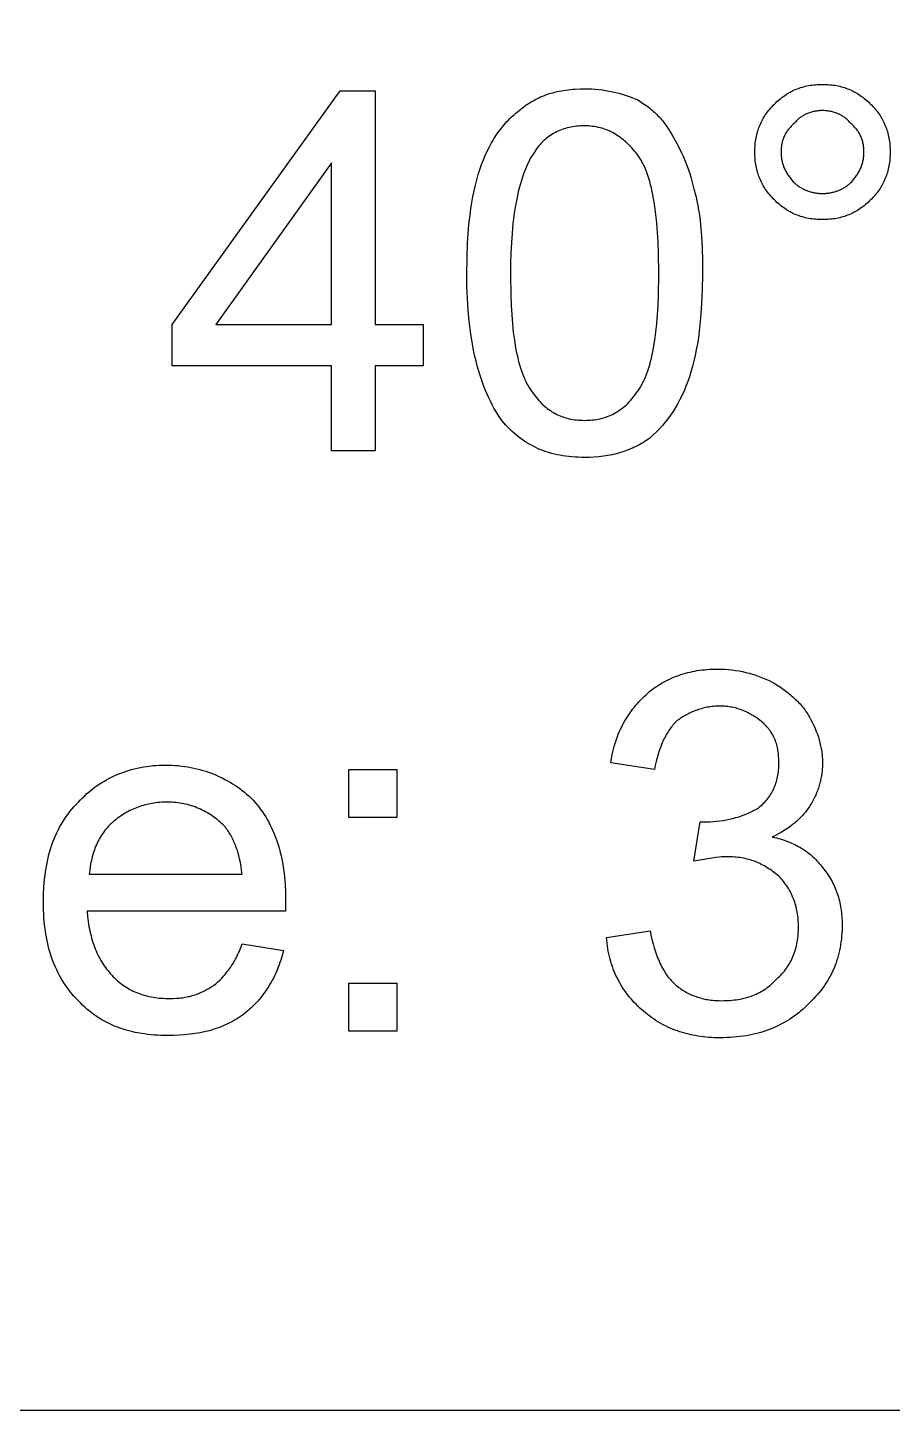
# Model space of a CAD drawing. Header units: millimetres. Extents: x 6840 to 12281, y 13072 to 17462.
# Drawn here: x 7225.6 to 7266.2, y 15221 to 15286.1 of the extents above; entities that cross this region are included whole.
import ezdxf

# ---------------------------------------------------------------- set-up
doc = ezdxf.new("R2010")
doc.units = ezdxf.units.MM
doc.header["$LTSCALE"] = 100
doc.header["$MEASUREMENT"] = 0
doc.layers.add('CUT', color=3, linetype='Continuous')
doc.layers.add('text', color=1, linetype='Continuous')

msp = doc.modelspace()

# ---------------------------------------------------------------- linework, layer by layer
at = {"layer": 'CUT'}
msp.add_lwpolyline([(7107.486, 16314.987), (8601.486, 16314.987), (8601.486, 15220.987), (7107.486, 15220.987), (7107.486, 16314.987)], dxfattribs=at)
at = {"layer": 'text'}
for points in [[(7259.778, 15280.211), (7259.779, 15280.297), (7259.781, 15280.382), (7259.786, 15280.465), (7259.792, 15280.548), (7259.8, 15280.629), (7259.81, 15280.709), (7259.822, 15280.789), (7259.836, 15280.867), (7259.851, 15280.944), (7259.868, 15281.02), (7259.887, 15281.095), (7259.908, 15281.169), (7259.93, 15281.242), (7259.955, 15281.314), (7259.981, 15281.385), (7260.009, 15281.456), (7260.039, 15281.525), (7260.07, 15281.593), (7260.104, 15281.661), (7260.139, 15281.728), (7260.176, 15281.794), (7260.215, 15281.859), (7260.255, 15281.923), (7260.298, 15281.987), (7260.342, 15282.049), (7260.388, 15282.112), (7260.436, 15282.173), (7260.485, 15282.234), (7260.537, 15282.294), (7260.59, 15282.353), (7260.645, 15282.412), (7260.702, 15282.47), (7260.76, 15282.526), (7260.819, 15282.581), (7260.878, 15282.635), (7260.938, 15282.686), (7260.999, 15282.736), (7261.06, 15282.784), (7261.122, 15282.83), (7261.185, 15282.874), (7261.248, 15282.916), (7261.313, 15282.957), (7261.378, 15282.996), (7261.444, 15283.033), (7261.51, 15283.068), (7261.578, 15283.101), (7261.647, 15283.133), (7261.716, 15283.163), (7261.786, 15283.191), (7261.857, 15283.217), (7261.929, 15283.241), (7262.002, 15283.264), (7262.076, 15283.285), (7262.152, 15283.303), (7262.228, 15283.321), (7262.305, 15283.336), (7262.383, 15283.349), (7262.462, 15283.361), (7262.542, 15283.371), (7262.624, 15283.379), (7262.706, 15283.386), (7262.79, 15283.39), (7262.875, 15283.393), (7262.961, 15283.394), (7263.047, 15283.393), (7263.132, 15283.39), (7263.215, 15283.386), (7263.298, 15283.379), (7263.379, 15283.371), (7263.46, 15283.361), (7263.539, 15283.349), (7263.617, 15283.336), (7263.694, 15283.321), (7263.77, 15283.303), (7263.845, 15283.285), (7263.919, 15283.264), (7263.992, 15283.241), (7264.064, 15283.217), (7264.136, 15283.191), (7264.206, 15283.163), (7264.275, 15283.133), (7264.344, 15283.101), (7264.411, 15283.068), (7264.478, 15283.033), (7264.544, 15282.996), (7264.609, 15282.957), (7264.673, 15282.916), (7264.737, 15282.874), (7264.8, 15282.83), (7264.862, 15282.784), (7264.923, 15282.736), (7264.984, 15282.686), (7265.044, 15282.635), (7265.103, 15282.581), (7265.162, 15282.526), (7265.22, 15282.47), (7265.277, 15282.412), (7265.332, 15282.353), (7265.385, 15282.294), (7265.436, 15282.234), (7265.486, 15282.173), (7265.534, 15282.112), (7265.58, 15282.049), (7265.624, 15281.987), (7265.667, 15281.923), (7265.707, 15281.859), (7265.746, 15281.794), (7265.783, 15281.728), (7265.818, 15281.661), (7265.852, 15281.593), (7265.883, 15281.525), (7265.913, 15281.456), (7265.941, 15281.385), (7265.967, 15281.314), (7265.991, 15281.242), (7266.014, 15281.169), (7266.035, 15281.095), (7266.054, 15281.02), (7266.071, 15280.944), (7266.086, 15280.867), (7266.1, 15280.789), (7266.111, 15280.709), (7266.121, 15280.629), (7266.13, 15280.548), (7266.136, 15280.465), (7266.14, 15280.382), (7266.143, 15280.297), (7266.144, 15280.211), (7266.143, 15280.125), (7266.14, 15280.04), (7266.136, 15279.956), (7266.13, 15279.873), (7266.121, 15279.792), (7266.111, 15279.712), (7266.1, 15279.633), (7266.086, 15279.554), (7266.071, 15279.477), (7266.054, 15279.401), (7266.035, 15279.326), (7266.014, 15279.252), (7265.991, 15279.179), (7265.967, 15279.107), (7265.941, 15279.036), (7265.913, 15278.966), (7265.883, 15278.896), (7265.852, 15278.828), (7265.818, 15278.76), (7265.783, 15278.693), (7265.746, 15278.628), (7265.707, 15278.562), (7265.667, 15278.498), (7265.624, 15278.435), (7265.58, 15278.372), (7265.534, 15278.31), (7265.486, 15278.248), (7265.436, 15278.188), (7265.385, 15278.128), (7265.332, 15278.068), (7265.277, 15278.01), (7265.22, 15277.952), (7265.162, 15277.895), (7265.103, 15277.84), (7265.044, 15277.786), (7264.984, 15277.735), (7264.923, 15277.685), (7264.862, 15277.638), (7264.8, 15277.592), (7264.737, 15277.547), (7264.673, 15277.505), (7264.609, 15277.464), (7264.544, 15277.425), (7264.478, 15277.388), (7264.411, 15277.353), (7264.344, 15277.32), (7264.275, 15277.288), (7264.206, 15277.259), (7264.136, 15277.231), (7264.064, 15277.204), (7263.992, 15277.18), (7263.919, 15277.157), (7263.845, 15277.137), (7263.77, 15277.118), (7263.694, 15277.101), (7263.617, 15277.085), (7263.539, 15277.072), (7263.46, 15277.06), (7263.379, 15277.05), (7263.298, 15277.042), (7263.215, 15277.036), (7263.132, 15277.031), (7263.047, 15277.028), (7262.961, 15277.028), (7262.875, 15277.028), (7262.79, 15277.031), (7262.706, 15277.036), (7262.624, 15277.042), (7262.542, 15277.05), (7262.462, 15277.06), (7262.383, 15277.072), (7262.305, 15277.085), (7262.228, 15277.101), (7262.152, 15277.118), (7262.076, 15277.137), (7262.002, 15277.157), (7261.929, 15277.18), (7261.857, 15277.204), (7261.786, 15277.231), (7261.716, 15277.259), (7261.647, 15277.288), (7261.578, 15277.32), (7261.51, 15277.353), (7261.444, 15277.388), (7261.378, 15277.425), (7261.313, 15277.464), (7261.248, 15277.505), (7261.185, 15277.547), (7261.122, 15277.592), (7261.06, 15277.638), (7260.999, 15277.685), (7260.938, 15277.735), (7260.878, 15277.786), (7260.819, 15277.84), (7260.76, 15277.895), (7260.702, 15277.952), (7260.645, 15278.01), (7260.59, 15278.068), (7260.537, 15278.128), (7260.485, 15278.188), (7260.436, 15278.248), (7260.388, 15278.31), (7260.342, 15278.372), (7260.298, 15278.435), (7260.255, 15278.498), (7260.215, 15278.562), (7260.176, 15278.628), (7260.139, 15278.693), (7260.104, 15278.76), (7260.07, 15278.828), (7260.039, 15278.896), (7260.009, 15278.966), (7259.981, 15279.036), (7259.955, 15279.107), (7259.93, 15279.179), (7259.908, 15279.252), (7259.887, 15279.326), (7259.868, 15279.401), (7259.851, 15279.477), (7259.836, 15279.554), (7259.822, 15279.633), (7259.81, 15279.712), (7259.8, 15279.792), (7259.792, 15279.873), (7259.786, 15279.956), (7259.781, 15280.04), (7259.779, 15280.125), (7259.778, 15280.211)], [(7239.858, 15266.143), (7239.858, 15270.148), (7232.362, 15270.148), (7232.362, 15272.099), (7240.268, 15283.086), (7241.911, 15283.086), (7241.911, 15272.099), (7244.17, 15272.099), (7244.17, 15270.148), (7241.911, 15270.148), (7241.911, 15266.143), (7239.858, 15266.143)], [(7246.224, 15274.46), (7246.234, 15275.211), (7246.262, 15275.924), (7246.311, 15276.598), (7246.342, 15276.92), (7246.378, 15277.233), (7246.419, 15277.536), (7246.465, 15277.83), (7246.515, 15278.114), (7246.57, 15278.388), (7246.631, 15278.653), (7246.696, 15278.908), (7246.765, 15279.153), (7246.84, 15279.389), (7246.919, 15279.617), (7247.004, 15279.837), (7247.093, 15280.05), (7247.187, 15280.256), (7247.285, 15280.454), (7247.336, 15280.551), (7247.389, 15280.645), (7247.442, 15280.738), (7247.497, 15280.83), (7247.553, 15280.919), (7247.61, 15281.006), (7247.668, 15281.092), (7247.728, 15281.176), (7247.789, 15281.258), (7247.851, 15281.338), (7247.914, 15281.417), (7247.978, 15281.494), (7248.044, 15281.569), (7248.111, 15281.642), (7248.179, 15281.713), (7248.248, 15281.783), (7248.318, 15281.85), (7248.39, 15281.916), (7248.463, 15281.98), (7248.537, 15282.042), (7248.612, 15282.103), (7248.688, 15282.162), (7248.766, 15282.228), (7248.845, 15282.292), (7248.925, 15282.353), (7249.006, 15282.412), (7249.088, 15282.469), (7249.172, 15282.523), (7249.257, 15282.575), (7249.343, 15282.625), (7249.43, 15282.673), (7249.519, 15282.718), (7249.608, 15282.761), (7249.699, 15282.802), (7249.791, 15282.841), (7249.884, 15282.878), (7249.979, 15282.912), (7250.074, 15282.944), (7250.171, 15282.975), (7250.269, 15283.003), (7250.369, 15283.029), (7250.469, 15283.053), (7250.571, 15283.075), (7250.674, 15283.095), (7250.778, 15283.113), (7250.883, 15283.129), (7250.99, 15283.143), (7251.097, 15283.155), (7251.206, 15283.165), (7251.316, 15283.174), (7251.54, 15283.185), (7251.769, 15283.188), (7251.941, 15283.186), (7252.11, 15283.179), (7252.278, 15283.167), (7252.443, 15283.151), (7252.605, 15283.131), (7252.765, 15283.107), (7252.923, 15283.079), (7253.078, 15283.047), (7253.231, 15283.012), (7253.381, 15282.973), (7253.529, 15282.931), (7253.675, 15282.885), (7253.818, 15282.837), (7253.959, 15282.785), (7254.097, 15282.731), (7254.233, 15282.675), (7254.365, 15282.597), (7254.493, 15282.516), (7254.616, 15282.432), (7254.735, 15282.346), (7254.85, 15282.257), (7254.906, 15282.211), (7254.96, 15282.164), (7255.014, 15282.117), (7255.067, 15282.068), (7255.119, 15282.019), (7255.17, 15281.969), (7255.22, 15281.918), (7255.269, 15281.866), (7255.318, 15281.813), (7255.365, 15281.759), (7255.412, 15281.705), (7255.458, 15281.649), (7255.547, 15281.534), (7255.633, 15281.415), (7255.717, 15281.292), (7255.798, 15281.164), (7255.876, 15281.032), (7256.03, 15280.758), (7256.181, 15280.472), (7256.327, 15280.175), (7256.398, 15280.021), (7256.466, 15279.864), (7256.532, 15279.703), (7256.596, 15279.539), (7256.656, 15279.371), (7256.713, 15279.198), (7256.767, 15279.022), (7256.816, 15278.841), (7256.862, 15278.655), (7256.903, 15278.465), (7256.931, 15278.377), (7256.958, 15278.287), (7256.984, 15278.194), (7257.009, 15278.099), (7257.055, 15277.902), (7257.097, 15277.695), (7257.134, 15277.478), (7257.168, 15277.252), (7257.198, 15277.016), (7257.224, 15276.771), (7257.265, 15276.251), (7257.293, 15275.693), (7257.308, 15275.096), (7257.313, 15274.46), (7257.304, 15273.744), (7257.275, 15273.057), (7257.227, 15272.401), (7257.196, 15272.085), (7257.159, 15271.778), (7257.119, 15271.479), (7257.073, 15271.189), (7257.022, 15270.907), (7256.967, 15270.634), (7256.907, 15270.37), (7256.842, 15270.116), (7256.772, 15269.87), (7256.697, 15269.634), (7256.618, 15269.407), (7256.534, 15269.187), (7256.445, 15268.973), (7256.351, 15268.767), (7256.252, 15268.566), (7256.149, 15268.373), (7256.04, 15268.186), (7255.927, 15268.004), (7255.809, 15267.829), (7255.687, 15267.66), (7255.623, 15267.578), (7255.559, 15267.497), (7255.493, 15267.417), (7255.427, 15267.339), (7255.29, 15267.186), (7255.148, 15267.039), (7255.001, 15266.897), (7254.849, 15266.759), (7254.771, 15266.703), (7254.693, 15266.648), (7254.613, 15266.594), (7254.531, 15266.543), (7254.449, 15266.493), (7254.365, 15266.445), (7254.281, 15266.399), (7254.195, 15266.355), (7254.107, 15266.313), (7254.019, 15266.272), (7253.929, 15266.233), (7253.838, 15266.196), (7253.746, 15266.161), (7253.653, 15266.128), (7253.559, 15266.096), (7253.463, 15266.066), (7253.366, 15266.038), (7253.268, 15266.012), (7253.169, 15265.988), (7253.068, 15265.965), (7252.967, 15265.945), (7252.864, 15265.926), (7252.76, 15265.908), (7252.654, 15265.893), (7252.548, 15265.88), (7252.44, 15265.868), (7252.221, 15265.85), (7251.997, 15265.839), (7251.769, 15265.835), (7251.616, 15265.837), (7251.465, 15265.841), (7251.317, 15265.849), (7251.171, 15265.86), (7251.028, 15265.874), (7250.887, 15265.891), (7250.747, 15265.911), (7250.61, 15265.935), (7250.475, 15265.962), (7250.343, 15265.992), (7250.212, 15266.026), (7250.083, 15266.063), (7249.956, 15266.103), (7249.831, 15266.147), (7249.708, 15266.195), (7249.587, 15266.246), (7249.467, 15266.301), (7249.35, 15266.359), (7249.234, 15266.421), (7249.119, 15266.487), (7249.007, 15266.557), (7248.896, 15266.63), (7248.786, 15266.707), (7248.679, 15266.788), (7248.572, 15266.873), (7248.467, 15266.962), (7248.364, 15267.055), (7248.262, 15267.152), (7248.161, 15267.253), (7248.062, 15267.358), (7247.964, 15267.467), (7247.867, 15267.581), (7247.772, 15267.718), (7247.679, 15267.86), (7247.589, 15268.007), (7247.501, 15268.159), (7247.416, 15268.315), (7247.334, 15268.477), (7247.254, 15268.643), (7247.177, 15268.815), (7247.102, 15268.991), (7247.031, 15269.172), (7246.962, 15269.359), (7246.896, 15269.55), (7246.833, 15269.746), (7246.772, 15269.948), (7246.715, 15270.154), (7246.66, 15270.366), (7246.609, 15270.583), (7246.56, 15270.805), (7246.473, 15271.264), (7246.398, 15271.744), (7246.336, 15272.245), (7246.288, 15272.767), (7246.252, 15273.31), (7246.231, 15273.874), (7246.224, 15274.46)], [(7261.01, 15280.211), (7261.011, 15280.162), (7261.012, 15280.114), (7261.015, 15280.066), (7261.02, 15280.018), (7261.025, 15279.97), (7261.032, 15279.922), (7261.039, 15279.875), (7261.048, 15279.827), (7261.059, 15279.78), (7261.07, 15279.732), (7261.083, 15279.685), (7261.097, 15279.638), (7261.112, 15279.592), (7261.128, 15279.545), (7261.145, 15279.499), (7261.164, 15279.453), (7261.184, 15279.408), (7261.205, 15279.363), (7261.227, 15279.318), (7261.251, 15279.273), (7261.275, 15279.229), (7261.301, 15279.185), (7261.328, 15279.142), (7261.356, 15279.099), (7261.386, 15279.056), (7261.417, 15279.014), (7261.449, 15278.973), (7261.482, 15278.932), (7261.516, 15278.891), (7261.551, 15278.851), (7261.588, 15278.812), (7261.626, 15278.773), (7261.656, 15278.745), (7261.686, 15278.717), (7261.718, 15278.689), (7261.751, 15278.663), (7261.785, 15278.637), (7261.82, 15278.611), (7261.856, 15278.587), (7261.892, 15278.563), (7261.93, 15278.54), (7261.969, 15278.518), (7262.008, 15278.496), (7262.048, 15278.475), (7262.089, 15278.455), (7262.131, 15278.436), (7262.173, 15278.418), (7262.216, 15278.401), (7262.26, 15278.384), (7262.304, 15278.369), (7262.349, 15278.354), (7262.394, 15278.341), (7262.44, 15278.328), (7262.486, 15278.317), (7262.532, 15278.306), (7262.579, 15278.297), (7262.626, 15278.288), (7262.673, 15278.281), (7262.721, 15278.274), (7262.769, 15278.269), (7262.817, 15278.265), (7262.865, 15278.262), (7262.913, 15278.26), (7262.961, 15278.26), (7263.009, 15278.26), (7263.057, 15278.262), (7263.105, 15278.265), (7263.153, 15278.269), (7263.201, 15278.274), (7263.248, 15278.281), (7263.296, 15278.288), (7263.343, 15278.297), (7263.389, 15278.306), (7263.436, 15278.317), (7263.482, 15278.328), (7263.528, 15278.341), (7263.573, 15278.354), (7263.618, 15278.369), (7263.662, 15278.384), (7263.705, 15278.401), (7263.748, 15278.418), (7263.791, 15278.436), (7263.832, 15278.455), (7263.873, 15278.475), (7263.914, 15278.496), (7263.953, 15278.518), (7263.992, 15278.54), (7264.029, 15278.563), (7264.066, 15278.587), (7264.102, 15278.611), (7264.137, 15278.637), (7264.171, 15278.663), (7264.204, 15278.689), (7264.236, 15278.717), (7264.266, 15278.745), (7264.296, 15278.773), (7264.334, 15278.812), (7264.37, 15278.851), (7264.406, 15278.891), (7264.44, 15278.932), (7264.473, 15278.973), (7264.505, 15279.014), (7264.536, 15279.056), (7264.565, 15279.099), (7264.594, 15279.142), (7264.621, 15279.185), (7264.646, 15279.229), (7264.671, 15279.273), (7264.695, 15279.318), (7264.717, 15279.363), (7264.738, 15279.408), (7264.758, 15279.453), (7264.776, 15279.499), (7264.794, 15279.545), (7264.81, 15279.592), (7264.825, 15279.638), (7264.839, 15279.685), (7264.852, 15279.732), (7264.863, 15279.78), (7264.873, 15279.827), (7264.882, 15279.875), (7264.89, 15279.922), (7264.897, 15279.97), (7264.902, 15280.018), (7264.906, 15280.066), (7264.909, 15280.114), (7264.911, 15280.162), (7264.912, 15280.211), (7264.911, 15280.259), (7264.909, 15280.307), (7264.906, 15280.355), (7264.902, 15280.403), (7264.897, 15280.45), (7264.89, 15280.498), (7264.882, 15280.545), (7264.873, 15280.592), (7264.863, 15280.639), (7264.852, 15280.686), (7264.839, 15280.732), (7264.825, 15280.777), (7264.81, 15280.823), (7264.794, 15280.867), (7264.776, 15280.911), (7264.758, 15280.955), (7264.738, 15280.998), (7264.717, 15281.04), (7264.695, 15281.082), (7264.671, 15281.123), (7264.646, 15281.163), (7264.621, 15281.203), (7264.594, 15281.241), (7264.565, 15281.279), (7264.536, 15281.316), (7264.505, 15281.352), (7264.473, 15281.387), (7264.44, 15281.421), (7264.406, 15281.454), (7264.37, 15281.485), (7264.334, 15281.516), (7264.296, 15281.545), (7264.266, 15281.583), (7264.236, 15281.62), (7264.204, 15281.656), (7264.171, 15281.69), (7264.137, 15281.723), (7264.102, 15281.755), (7264.066, 15281.786), (7264.029, 15281.815), (7263.992, 15281.843), (7263.953, 15281.87), (7263.914, 15281.896), (7263.873, 15281.921), (7263.832, 15281.944), (7263.791, 15281.967), (7263.748, 15281.988), (7263.705, 15282.008), (7263.662, 15282.026), (7263.618, 15282.044), (7263.573, 15282.06), (7263.528, 15282.075), (7263.482, 15282.089), (7263.436, 15282.101), (7263.389, 15282.113), (7263.343, 15282.123), (7263.296, 15282.132), (7263.248, 15282.14), (7263.201, 15282.147), (7263.153, 15282.152), (7263.105, 15282.156), (7263.057, 15282.159), (7263.009, 15282.161), (7262.961, 15282.162), (7262.913, 15282.161), (7262.865, 15282.159), (7262.817, 15282.156), (7262.769, 15282.152), (7262.721, 15282.147), (7262.673, 15282.14), (7262.626, 15282.132), (7262.579, 15282.123), (7262.532, 15282.113), (7262.486, 15282.101), (7262.44, 15282.089), (7262.394, 15282.075), (7262.349, 15282.06), (7262.304, 15282.044), (7262.26, 15282.026), (7262.216, 15282.008), (7262.173, 15281.988), (7262.131, 15281.967), (7262.089, 15281.944), (7262.048, 15281.921), (7262.008, 15281.896), (7261.969, 15281.87), (7261.93, 15281.843), (7261.892, 15281.815), (7261.856, 15281.786), (7261.82, 15281.755), (7261.785, 15281.723), (7261.751, 15281.69), (7261.718, 15281.656), (7261.686, 15281.62), (7261.656, 15281.583), (7261.626, 15281.545), (7261.588, 15281.516), (7261.551, 15281.485), (7261.516, 15281.454), (7261.482, 15281.421), (7261.449, 15281.387), (7261.417, 15281.352), (7261.386, 15281.316), (7261.356, 15281.279), (7261.328, 15281.241), (7261.301, 15281.203), (7261.275, 15281.163), (7261.251, 15281.123), (7261.227, 15281.082), (7261.205, 15281.04), (7261.184, 15280.998), (7261.164, 15280.955), (7261.145, 15280.911), (7261.128, 15280.867), (7261.112, 15280.823), (7261.097, 15280.777), (7261.083, 15280.732), (7261.07, 15280.686), (7261.059, 15280.639), (7261.048, 15280.592), (7261.039, 15280.545), (7261.032, 15280.498), (7261.025, 15280.45), (7261.02, 15280.403), (7261.015, 15280.355), (7261.012, 15280.307), (7261.011, 15280.259), (7261.01, 15280.211)], [(7248.278, 15274.46), (7248.292, 15273.464), (7248.311, 15272.998), (7248.337, 15272.554), (7248.371, 15272.132), (7248.413, 15271.731), (7248.463, 15271.352), (7248.521, 15270.995), (7248.554, 15270.824), (7248.588, 15270.659), (7248.625, 15270.5), (7248.664, 15270.345), (7248.705, 15270.196), (7248.748, 15270.053), (7248.793, 15269.915), (7248.841, 15269.782), (7248.891, 15269.655), (7248.943, 15269.533), (7248.997, 15269.417), (7249.025, 15269.36), (7249.054, 15269.306), (7249.083, 15269.252), (7249.113, 15269.2), (7249.143, 15269.149), (7249.174, 15269.1), (7249.206, 15269.052), (7249.238, 15269.005), (7249.271, 15268.96), (7249.304, 15268.916), (7249.363, 15268.831), (7249.422, 15268.748), (7249.483, 15268.669), (7249.545, 15268.593), (7249.608, 15268.52), (7249.673, 15268.449), (7249.738, 15268.382), (7249.805, 15268.317), (7249.873, 15268.256), (7249.942, 15268.197), (7250.012, 15268.141), (7250.084, 15268.087), (7250.157, 15268.037), (7250.231, 15267.989), (7250.306, 15267.944), (7250.382, 15267.902), (7250.46, 15267.862), (7250.539, 15267.825), (7250.619, 15267.791), (7250.7, 15267.76), (7250.783, 15267.731), (7250.866, 15267.704), (7250.951, 15267.681), (7251.037, 15267.659), (7251.124, 15267.641), (7251.213, 15267.625), (7251.302, 15267.611), (7251.393, 15267.6), (7251.485, 15267.592), (7251.579, 15267.586), (7251.673, 15267.582), (7251.769, 15267.581), (7251.864, 15267.582), (7251.959, 15267.586), (7252.052, 15267.592), (7252.144, 15267.6), (7252.235, 15267.611), (7252.325, 15267.625), (7252.413, 15267.641), (7252.5, 15267.659), (7252.586, 15267.681), (7252.671, 15267.704), (7252.755, 15267.731), (7252.837, 15267.76), (7252.918, 15267.791), (7252.998, 15267.825), (7253.077, 15267.862), (7253.155, 15267.902), (7253.231, 15267.944), (7253.306, 15267.989), (7253.38, 15268.037), (7253.453, 15268.087), (7253.525, 15268.141), (7253.595, 15268.197), (7253.664, 15268.256), (7253.732, 15268.317), (7253.799, 15268.382), (7253.865, 15268.449), (7253.929, 15268.52), (7253.992, 15268.593), (7254.054, 15268.669), (7254.115, 15268.748), (7254.175, 15268.831), (7254.233, 15268.916), (7254.266, 15268.96), (7254.299, 15269.005), (7254.331, 15269.052), (7254.363, 15269.1), (7254.394, 15269.149), (7254.424, 15269.2), (7254.454, 15269.252), (7254.483, 15269.306), (7254.512, 15269.36), (7254.54, 15269.417), (7254.595, 15269.533), (7254.647, 15269.655), (7254.697, 15269.782), (7254.744, 15269.915), (7254.79, 15270.053), (7254.833, 15270.196), (7254.874, 15270.345), (7254.913, 15270.5), (7254.949, 15270.659), (7254.984, 15270.824), (7255.016, 15270.995), (7255.074, 15271.352), (7255.124, 15271.731), (7255.166, 15272.132), (7255.2, 15272.554), (7255.227, 15272.998), (7255.245, 15273.464), (7255.26, 15274.46), (7255.245, 15275.491), (7255.227, 15275.97), (7255.2, 15276.426), (7255.166, 15276.858), (7255.124, 15277.267), (7255.074, 15277.653), (7255.016, 15278.016), (7254.984, 15278.189), (7254.949, 15278.356), (7254.913, 15278.517), (7254.874, 15278.673), (7254.833, 15278.823), (7254.79, 15278.968), (7254.744, 15279.107), (7254.697, 15279.24), (7254.647, 15279.368), (7254.595, 15279.49), (7254.54, 15279.607), (7254.512, 15279.663), (7254.483, 15279.718), (7254.454, 15279.771), (7254.424, 15279.824), (7254.394, 15279.874), (7254.363, 15279.924), (7254.331, 15279.972), (7254.299, 15280.019), (7254.266, 15280.064), (7254.233, 15280.108), (7254.175, 15280.184), (7254.115, 15280.258), (7254.054, 15280.331), (7253.992, 15280.401), (7253.929, 15280.47), (7253.865, 15280.536), (7253.799, 15280.601), (7253.732, 15280.663), (7253.664, 15280.723), (7253.595, 15280.782), (7253.525, 15280.838), (7253.453, 15280.891), (7253.38, 15280.943), (7253.306, 15280.992), (7253.231, 15281.039), (7253.155, 15281.083), (7253.077, 15281.126), (7252.998, 15281.165), (7252.918, 15281.202), (7252.837, 15281.237), (7252.755, 15281.269), (7252.671, 15281.299), (7252.586, 15281.326), (7252.5, 15281.35), (7252.413, 15281.371), (7252.325, 15281.39), (7252.235, 15281.406), (7252.144, 15281.419), (7252.052, 15281.429), (7251.959, 15281.437), (7251.864, 15281.441), (7251.769, 15281.443), (7251.673, 15281.442), (7251.579, 15281.438), (7251.485, 15281.432), (7251.393, 15281.424), (7251.303, 15281.413), (7251.213, 15281.399), (7251.125, 15281.384), (7251.039, 15281.366), (7250.953, 15281.345), (7250.869, 15281.322), (7250.787, 15281.297), (7250.706, 15281.27), (7250.626, 15281.239), (7250.548, 15281.207), (7250.471, 15281.172), (7250.395, 15281.135), (7250.321, 15281.095), (7250.249, 15281.053), (7250.178, 15281.008), (7250.109, 15280.961), (7250.041, 15280.912), (7249.975, 15280.86), (7249.911, 15280.806), (7249.848, 15280.75), (7249.787, 15280.691), (7249.728, 15280.629), (7249.67, 15280.566), (7249.614, 15280.499), (7249.559, 15280.431), (7249.507, 15280.36), (7249.456, 15280.286), (7249.407, 15280.211), (7249.374, 15280.162), (7249.341, 15280.112), (7249.308, 15280.06), (7249.276, 15280.007), (7249.213, 15279.898), (7249.152, 15279.782), (7249.093, 15279.662), (7249.036, 15279.536), (7248.981, 15279.405), (7248.927, 15279.269), (7248.876, 15279.127), (7248.827, 15278.98), (7248.779, 15278.828), (7248.734, 15278.671), (7248.69, 15278.509), (7248.649, 15278.341), (7248.61, 15278.168), (7248.573, 15277.99), (7248.505, 15277.619), (7248.445, 15277.227), (7248.395, 15276.816), (7248.353, 15276.384), (7248.32, 15275.933), (7248.297, 15275.461), (7248.282, 15274.971), (7248.278, 15274.46)], [(7239.858, 15272.099), (7239.858, 15279.697), (7234.416, 15272.099), (7239.858, 15272.099)], [(7252.795, 15243.246), (7254.849, 15243.554), (7254.89, 15243.344), (7254.936, 15243.14), (7254.986, 15242.941), (7255.042, 15242.748), (7255.102, 15242.561), (7255.134, 15242.47), (7255.167, 15242.38), (7255.201, 15242.292), (7255.237, 15242.206), (7255.273, 15242.122), (7255.311, 15242.039), (7255.35, 15241.958), (7255.391, 15241.879), (7255.432, 15241.802), (7255.475, 15241.727), (7255.519, 15241.653), (7255.564, 15241.582), (7255.61, 15241.513), (7255.658, 15241.445), (7255.706, 15241.38), (7255.756, 15241.317), (7255.808, 15241.257), (7255.86, 15241.198), (7255.913, 15241.142), (7255.968, 15241.088), (7256.024, 15241.036), (7256.081, 15240.987), (7256.139, 15240.939), (7256.198, 15240.894), (7256.257, 15240.85), (7256.317, 15240.808), (7256.378, 15240.768), (7256.439, 15240.73), (7256.5, 15240.693), (7256.563, 15240.658), (7256.625, 15240.624), (7256.689, 15240.592), (7256.753, 15240.562), (7256.818, 15240.534), (7256.883, 15240.506), (7256.949, 15240.481), (7257.015, 15240.457), (7257.082, 15240.435), (7257.15, 15240.414), (7257.218, 15240.394), (7257.287, 15240.376), (7257.357, 15240.36), (7257.427, 15240.345), (7257.498, 15240.331), (7257.569, 15240.319), (7257.641, 15240.308), (7257.713, 15240.298), (7257.786, 15240.29), (7257.86, 15240.283), (7257.934, 15240.278), (7258.085, 15240.27), (7258.238, 15240.268), (7258.334, 15240.269), (7258.429, 15240.271), (7258.523, 15240.276), (7258.617, 15240.282), (7258.711, 15240.291), (7258.803, 15240.301), (7258.895, 15240.313), (7258.985, 15240.327), (7259.075, 15240.343), (7259.164, 15240.361), (7259.252, 15240.381), (7259.339, 15240.403), (7259.424, 15240.427), (7259.509, 15240.453), (7259.593, 15240.481), (7259.675, 15240.512), (7259.756, 15240.544), (7259.836, 15240.578), (7259.915, 15240.615), (7259.992, 15240.654), (7260.068, 15240.695), (7260.143, 15240.738), (7260.216, 15240.783), (7260.288, 15240.831), (7260.358, 15240.881), (7260.427, 15240.933), (7260.494, 15240.987), (7260.56, 15241.044), (7260.623, 15241.103), (7260.686, 15241.165), (7260.746, 15241.228), (7260.805, 15241.295), (7260.871, 15241.353), (7260.935, 15241.413), (7260.996, 15241.473), (7261.055, 15241.535), (7261.112, 15241.598), (7261.166, 15241.663), (7261.218, 15241.728), (7261.268, 15241.795), (7261.316, 15241.863), (7261.361, 15241.932), (7261.404, 15242.003), (7261.445, 15242.074), (7261.484, 15242.147), (7261.521, 15242.221), (7261.555, 15242.296), (7261.588, 15242.373), (7261.618, 15242.45), (7261.646, 15242.529), (7261.672, 15242.609), (7261.696, 15242.69), (7261.718, 15242.773), (7261.738, 15242.856), (7261.756, 15242.941), (7261.772, 15243.027), (7261.786, 15243.115), (7261.798, 15243.203), (7261.808, 15243.293), (7261.817, 15243.384), (7261.823, 15243.476), (7261.828, 15243.569), (7261.83, 15243.663), (7261.831, 15243.759), (7261.83, 15243.845), (7261.828, 15243.931), (7261.823, 15244.016), (7261.817, 15244.1), (7261.809, 15244.184), (7261.799, 15244.267), (7261.787, 15244.35), (7261.774, 15244.431), (7261.758, 15244.512), (7261.741, 15244.592), (7261.722, 15244.671), (7261.701, 15244.75), (7261.679, 15244.828), (7261.655, 15244.904), (7261.628, 15244.98), (7261.6, 15245.055), (7261.571, 15245.129), (7261.539, 15245.203), (7261.506, 15245.275), (7261.47, 15245.346), (7261.433, 15245.417), (7261.395, 15245.486), (7261.354, 15245.554), (7261.312, 15245.622), (7261.267, 15245.688), (7261.221, 15245.753), (7261.173, 15245.817), (7261.124, 15245.88), (7261.072, 15245.942), (7261.019, 15246.003), (7260.964, 15246.062), (7260.907, 15246.121), (7260.772, 15246.233), (7260.705, 15246.286), (7260.637, 15246.337), (7260.569, 15246.387), (7260.501, 15246.435), (7260.432, 15246.481), (7260.363, 15246.525), (7260.294, 15246.567), (7260.224, 15246.608), (7260.154, 15246.647), (7260.082, 15246.684), (7260.011, 15246.719), (7259.938, 15246.752), (7259.865, 15246.784), (7259.791, 15246.814), (7259.716, 15246.842), (7259.64, 15246.868), (7259.562, 15246.892), (7259.484, 15246.915), (7259.405, 15246.936), (7259.325, 15246.954), (7259.243, 15246.972), (7259.16, 15246.987), (7259.076, 15247.001), (7258.99, 15247.012), (7258.903, 15247.022), (7258.814, 15247.03), (7258.724, 15247.037), (7258.632, 15247.041), (7258.538, 15247.044), (7258.443, 15247.045), (7258.365, 15247.044), (7258.284, 15247.04), (7258.201, 15247.035), (7258.116, 15247.027), (7257.938, 15247.007), (7257.75, 15246.981), (7256.903, 15246.839), (7257.211, 15248.688), (7257.519, 15248.688), (7257.673, 15248.69), (7257.827, 15248.697), (7257.98, 15248.709), (7258.133, 15248.726), (7258.286, 15248.748), (7258.438, 15248.774), (7258.588, 15248.806), (7258.738, 15248.842), (7258.887, 15248.883), (7259.034, 15248.928), (7259.18, 15248.979), (7259.324, 15249.034), (7259.466, 15249.094), (7259.606, 15249.159), (7259.745, 15249.229), (7259.88, 15249.304), (7259.947, 15249.352), (7260.01, 15249.402), (7260.072, 15249.454), (7260.131, 15249.506), (7260.188, 15249.559), (7260.242, 15249.614), (7260.294, 15249.67), (7260.344, 15249.727), (7260.392, 15249.786), (7260.437, 15249.845), (7260.48, 15249.906), (7260.521, 15249.968), (7260.56, 15250.031), (7260.597, 15250.095), (7260.631, 15250.161), (7260.663, 15250.228), (7260.694, 15250.296), (7260.722, 15250.365), (7260.748, 15250.435), (7260.772, 15250.507), (7260.794, 15250.58), (7260.814, 15250.654), (7260.832, 15250.729), (7260.848, 15250.805), (7260.862, 15250.883), (7260.874, 15250.962), (7260.884, 15251.042), (7260.893, 15251.123), (7260.899, 15251.206), (7260.904, 15251.289), (7260.906, 15251.374), (7260.907, 15251.46), (7260.905, 15251.612), (7260.902, 15251.686), (7260.897, 15251.759), (7260.891, 15251.83), (7260.884, 15251.901), (7260.876, 15251.971), (7260.866, 15252.039), (7260.854, 15252.107), (7260.841, 15252.173), (7260.826, 15252.238), (7260.81, 15252.303), (7260.792, 15252.366), (7260.772, 15252.429), (7260.751, 15252.49), (7260.728, 15252.551), (7260.703, 15252.611), (7260.676, 15252.67), (7260.647, 15252.728), (7260.616, 15252.785), (7260.584, 15252.841), (7260.549, 15252.896), (7260.513, 15252.951), (7260.474, 15253.005), (7260.433, 15253.058), (7260.39, 15253.111), (7260.345, 15253.162), (7260.298, 15253.213), (7260.248, 15253.264), (7260.197, 15253.313), (7260.142, 15253.363), (7260.086, 15253.411), (7259.988, 15253.487), (7259.888, 15253.56), (7259.786, 15253.63), (7259.733, 15253.664), (7259.68, 15253.697), (7259.626, 15253.729), (7259.571, 15253.76), (7259.516, 15253.79), (7259.46, 15253.819), (7259.402, 15253.847), (7259.344, 15253.874), (7259.286, 15253.9), (7259.226, 15253.924), (7259.165, 15253.948), (7259.104, 15253.97), (7259.041, 15253.991), (7258.978, 15254.011), (7258.913, 15254.029), (7258.848, 15254.046), (7258.782, 15254.061), (7258.714, 15254.075), (7258.646, 15254.088), (7258.576, 15254.099), (7258.505, 15254.108), (7258.433, 15254.116), (7258.361, 15254.122), (7258.287, 15254.126), (7258.211, 15254.129), (7258.135, 15254.13), (7258.058, 15254.129), (7257.982, 15254.126), (7257.907, 15254.122), (7257.832, 15254.116), (7257.758, 15254.108), (7257.684, 15254.099), (7257.612, 15254.088), (7257.54, 15254.075), (7257.468, 15254.061), (7257.398, 15254.046), (7257.328, 15254.029), (7257.259, 15254.011), (7257.191, 15253.991), (7257.124, 15253.97), (7257.058, 15253.948), (7256.993, 15253.924), (7256.928, 15253.9), (7256.864, 15253.874), (7256.802, 15253.847), (7256.74, 15253.819), (7256.679, 15253.79), (7256.62, 15253.76), (7256.561, 15253.729), (7256.503, 15253.697), (7256.447, 15253.664), (7256.391, 15253.63), (7256.337, 15253.595), (7256.283, 15253.56), (7256.231, 15253.524), (7256.18, 15253.487), (7256.13, 15253.449), (7256.081, 15253.411), (7256.034, 15253.362), (7255.987, 15253.312), (7255.942, 15253.261), (7255.898, 15253.209), (7255.855, 15253.155), (7255.813, 15253.1), (7255.773, 15253.043), (7255.733, 15252.986), (7255.695, 15252.927), (7255.657, 15252.866), (7255.62, 15252.805), (7255.585, 15252.741), (7255.55, 15252.677), (7255.517, 15252.611), (7255.484, 15252.543), (7255.452, 15252.474), (7255.422, 15252.403), (7255.392, 15252.331), (7255.334, 15252.183), (7255.28, 15252.027), (7255.229, 15251.866), (7255.181, 15251.698), (7255.136, 15251.523), (7255.094, 15251.341), (7255.054, 15251.152), (7253.001, 15251.46), (7253.021, 15251.594), (7253.044, 15251.725), (7253.069, 15251.854), (7253.097, 15251.98), (7253.127, 15252.105), (7253.159, 15252.227), (7253.193, 15252.347), (7253.23, 15252.464), (7253.269, 15252.58), (7253.311, 15252.694), (7253.354, 15252.805), (7253.4, 15252.915), (7253.448, 15253.022), (7253.498, 15253.128), (7253.55, 15253.232), (7253.604, 15253.334), (7253.66, 15253.434), (7253.719, 15253.533), (7253.78, 15253.629), (7253.842, 15253.724), (7253.907, 15253.818), (7253.973, 15253.909), (7254.042, 15253.999), (7254.113, 15254.088), (7254.185, 15254.175), (7254.26, 15254.261), (7254.336, 15254.345), (7254.415, 15254.428), (7254.495, 15254.509), (7254.577, 15254.589), (7254.661, 15254.668), (7254.746, 15254.746), (7254.824, 15254.812), (7254.904, 15254.877), (7254.985, 15254.94), (7255.069, 15255.001), (7255.154, 15255.06), (7255.24, 15255.117), (7255.329, 15255.172), (7255.419, 15255.226), (7255.51, 15255.277), (7255.604, 15255.326), (7255.699, 15255.374), (7255.795, 15255.419), (7255.893, 15255.462), (7255.993, 15255.504), (7256.094, 15255.543), (7256.197, 15255.58), (7256.301, 15255.615), (7256.407, 15255.648), (7256.514, 15255.679), (7256.623, 15255.707), (7256.733, 15255.734), (7256.844, 15255.758), (7256.957, 15255.78), (7257.071, 15255.8), (7257.187, 15255.817), (7257.304, 15255.833), (7257.422, 15255.846), (7257.541, 15255.856), (7257.662, 15255.865), (7257.784, 15255.87), (7257.908, 15255.874), (7258.032, 15255.875), (7258.204, 15255.873), (7258.374, 15255.866), (7258.542, 15255.854), (7258.708, 15255.837), (7258.872, 15255.815), (7259.034, 15255.789), (7259.195, 15255.757), (7259.354, 15255.721), (7259.512, 15255.68), (7259.67, 15255.635), (7259.826, 15255.584), (7259.982, 15255.529), (7260.136, 15255.469), (7260.291, 15255.404), (7260.445, 15255.334), (7260.599, 15255.259), (7260.733, 15255.181), (7260.864, 15255.1), (7260.992, 15255.017), (7261.117, 15254.93), (7261.24, 15254.841), (7261.359, 15254.748), (7261.475, 15254.653), (7261.588, 15254.553), (7261.696, 15254.45), (7261.749, 15254.398), (7261.802, 15254.344), (7261.853, 15254.289), (7261.903, 15254.233), (7261.952, 15254.176), (7262, 15254.118), (7262.047, 15254.06), (7262.093, 15254), (7262.138, 15253.939), (7262.181, 15253.876), (7262.224, 15253.813), (7262.265, 15253.749), (7262.306, 15253.683), (7262.345, 15253.616), (7262.419, 15253.482), (7262.489, 15253.347), (7262.554, 15253.212), (7262.614, 15253.077), (7262.67, 15252.942), (7262.72, 15252.808), (7262.766, 15252.673), (7262.807, 15252.538), (7262.843, 15252.403), (7262.874, 15252.269), (7262.901, 15252.134), (7262.922, 15251.999), (7262.931, 15251.932), (7262.939, 15251.864), (7262.946, 15251.797), (7262.951, 15251.73), (7262.955, 15251.662), (7262.958, 15251.595), (7262.96, 15251.527), (7262.961, 15251.46), (7262.96, 15251.393), (7262.958, 15251.325), (7262.955, 15251.258), (7262.951, 15251.191), (7262.946, 15251.123), (7262.939, 15251.056), (7262.931, 15250.989), (7262.922, 15250.923), (7262.912, 15250.856), (7262.901, 15250.789), (7262.888, 15250.723), (7262.874, 15250.657), (7262.859, 15250.591), (7262.843, 15250.525), (7262.826, 15250.46), (7262.807, 15250.395), (7262.787, 15250.33), (7262.766, 15250.265), (7262.744, 15250.201), (7262.72, 15250.137), (7262.696, 15250.074), (7262.67, 15250.011), (7262.643, 15249.948), (7262.614, 15249.886), (7262.585, 15249.824), (7262.554, 15249.763), (7262.522, 15249.702), (7262.489, 15249.642), (7262.455, 15249.582), (7262.419, 15249.523), (7262.383, 15249.464), (7262.345, 15249.406), (7262.267, 15249.293), (7262.226, 15249.238), (7262.186, 15249.185), (7262.144, 15249.132), (7262.102, 15249.08), (7262.058, 15249.029), (7262.014, 15248.98), (7261.969, 15248.931), (7261.923, 15248.883), (7261.876, 15248.836), (7261.829, 15248.789), (7261.78, 15248.743), (7261.73, 15248.699), (7261.678, 15248.654), (7261.626, 15248.611), (7261.572, 15248.568), (7261.518, 15248.525), (7261.404, 15248.442), (7261.285, 15248.36), (7261.161, 15248.28), (7261.03, 15248.201), (7260.893, 15248.123), (7260.75, 15248.046), (7260.599, 15247.969), (7260.695, 15247.949), (7260.789, 15247.927), (7260.883, 15247.903), (7260.974, 15247.878), (7261.065, 15247.85), (7261.154, 15247.822), (7261.243, 15247.791), (7261.329, 15247.759), (7261.415, 15247.725), (7261.499, 15247.689), (7261.581, 15247.652), (7261.662, 15247.613), (7261.742, 15247.573), (7261.82, 15247.531), (7261.897, 15247.488), (7261.973, 15247.443), (7262.046, 15247.396), (7262.119, 15247.348), (7262.19, 15247.299), (7262.259, 15247.248), (7262.326, 15247.196), (7262.392, 15247.142), (7262.457, 15247.087), (7262.52, 15247.03), (7262.581, 15246.972), (7262.64, 15246.913), (7262.698, 15246.853), (7262.754, 15246.791), (7262.808, 15246.728), (7262.861, 15246.664), (7262.912, 15246.598), (7262.961, 15246.531), (7263.018, 15246.463), (7263.073, 15246.394), (7263.126, 15246.324), (7263.177, 15246.252), (7263.227, 15246.18), (7263.275, 15246.106), (7263.321, 15246.031), (7263.365, 15245.955), (7263.408, 15245.878), (7263.448, 15245.8), (7263.487, 15245.721), (7263.524, 15245.642), (7263.559, 15245.561), (7263.593, 15245.479), (7263.624, 15245.396), (7263.654, 15245.312), (7263.682, 15245.227), (7263.708, 15245.142), (7263.732, 15245.055), (7263.755, 15244.968), (7263.776, 15244.88), (7263.795, 15244.791), (7263.812, 15244.701), (7263.827, 15244.611), (7263.841, 15244.52), (7263.853, 15244.428), (7263.862, 15244.335), (7263.871, 15244.242), (7263.877, 15244.148), (7263.881, 15244.053), (7263.884, 15243.958), (7263.885, 15243.862), (7263.883, 15243.718), (7263.879, 15243.576), (7263.871, 15243.436), (7263.861, 15243.298), (7263.847, 15243.162), (7263.83, 15243.027), (7263.81, 15242.894), (7263.787, 15242.763), (7263.761, 15242.633), (7263.731, 15242.505), (7263.699, 15242.378), (7263.663, 15242.253), (7263.624, 15242.13), (7263.582, 15242.008), (7263.536, 15241.888), (7263.487, 15241.77), (7263.435, 15241.652), (7263.379, 15241.537), (7263.321, 15241.422), (7263.258, 15241.31), (7263.193, 15241.198), (7263.124, 15241.088), (7263.051, 15240.98), (7262.975, 15240.873), (7262.896, 15240.767), (7262.813, 15240.662), (7262.727, 15240.559), (7262.637, 15240.457), (7262.544, 15240.357), (7262.447, 15240.257), (7262.346, 15240.159), (7262.242, 15240.062), (7262.145, 15239.968), (7262.046, 15239.876), (7261.945, 15239.787), (7261.842, 15239.701), (7261.738, 15239.619), (7261.631, 15239.539), (7261.523, 15239.462), (7261.413, 15239.389), (7261.3, 15239.318), (7261.186, 15239.25), (7261.07, 15239.186), (7260.952, 15239.124), (7260.831, 15239.065), (7260.709, 15239.01), (7260.585, 15238.957), (7260.458, 15238.907), (7260.329, 15238.861), (7260.199, 15238.817), (7260.066, 15238.776), (7259.931, 15238.739), (7259.794, 15238.704), (7259.654, 15238.673), (7259.513, 15238.644), (7259.369, 15238.619), (7259.223, 15238.596), (7259.074, 15238.576), (7258.923, 15238.56), (7258.77, 15238.546), (7258.615, 15238.536), (7258.457, 15238.528), (7258.297, 15238.524), (7258.135, 15238.522), (7258.001, 15238.523), (7257.868, 15238.527), (7257.736, 15238.533), (7257.605, 15238.542), (7257.476, 15238.553), (7257.348, 15238.566), (7257.221, 15238.582), (7257.095, 15238.601), (7256.971, 15238.622), (7256.847, 15238.646), (7256.725, 15238.672), (7256.604, 15238.701), (7256.485, 15238.732), (7256.366, 15238.767), (7256.249, 15238.804), (7256.133, 15238.843), (7256.018, 15238.885), (7255.904, 15238.93), (7255.791, 15238.978), (7255.68, 15239.029), (7255.57, 15239.082), (7255.461, 15239.138), (7255.353, 15239.197), (7255.247, 15239.259), (7255.142, 15239.323), (7255.038, 15239.391), (7254.935, 15239.461), (7254.833, 15239.534), (7254.733, 15239.611), (7254.633, 15239.69), (7254.535, 15239.772), (7254.438, 15239.857), (7254.353, 15239.935), (7254.269, 15240.015), (7254.187, 15240.096), (7254.107, 15240.18), (7254.029, 15240.265), (7253.952, 15240.352), (7253.878, 15240.44), (7253.806, 15240.531), (7253.736, 15240.623), (7253.669, 15240.717), (7253.603, 15240.813), (7253.54, 15240.911), (7253.478, 15241.011), (7253.42, 15241.112), (7253.363, 15241.215), (7253.309, 15241.32), (7253.257, 15241.427), (7253.208, 15241.536), (7253.161, 15241.646), (7253.117, 15241.758), (7253.075, 15241.872), (7253.036, 15241.988), (7252.999, 15242.106), (7252.966, 15242.225), (7252.934, 15242.346), (7252.906, 15242.469), (7252.88, 15242.594), (7252.858, 15242.721), (7252.838, 15242.849), (7252.821, 15242.98), (7252.807, 15243.112), (7252.795, 15243.246)], [(7235.648, 15242.938), (7237.599, 15242.629), (7237.537, 15242.401), (7237.504, 15242.288), (7237.469, 15242.177), (7237.432, 15242.067), (7237.393, 15241.959), (7237.352, 15241.851), (7237.31, 15241.745), (7237.266, 15241.641), (7237.22, 15241.538), (7237.172, 15241.436), (7237.122, 15241.335), (7237.071, 15241.236), (7237.018, 15241.139), (7236.962, 15241.043), (7236.906, 15240.948), (7236.847, 15240.855), (7236.787, 15240.763), (7236.724, 15240.673), (7236.66, 15240.585), (7236.594, 15240.498), (7236.527, 15240.413), (7236.457, 15240.329), (7236.386, 15240.247), (7236.313, 15240.167), (7236.238, 15240.088), (7236.161, 15240.011), (7236.083, 15239.936), (7236.002, 15239.862), (7235.92, 15239.79), (7235.836, 15239.72), (7235.75, 15239.652), (7235.663, 15239.586), (7235.574, 15239.522), (7235.483, 15239.46), (7235.39, 15239.401), (7235.295, 15239.344), (7235.199, 15239.29), (7235.101, 15239.238), (7235.001, 15239.188), (7234.9, 15239.14), (7234.797, 15239.095), (7234.692, 15239.052), (7234.586, 15239.011), (7234.479, 15238.972), (7234.369, 15238.936), (7234.258, 15238.901), (7234.146, 15238.869), (7234.032, 15238.839), (7233.917, 15238.81), (7233.8, 15238.784), (7233.682, 15238.76), (7233.562, 15238.738), (7233.441, 15238.718), (7233.195, 15238.684), (7232.943, 15238.658), (7232.686, 15238.64), (7232.424, 15238.629), (7232.157, 15238.625), (7231.994, 15238.626), (7231.833, 15238.631), (7231.674, 15238.639), (7231.517, 15238.649), (7231.361, 15238.663), (7231.208, 15238.68), (7231.056, 15238.7), (7230.907, 15238.723), (7230.759, 15238.749), (7230.614, 15238.778), (7230.47, 15238.811), (7230.328, 15238.847), (7230.189, 15238.886), (7230.051, 15238.928), (7229.916, 15238.974), (7229.782, 15239.023), (7229.651, 15239.075), (7229.522, 15239.131), (7229.395, 15239.189), (7229.27, 15239.252), (7229.147, 15239.317), (7229.027, 15239.386), (7228.908, 15239.459), (7228.792, 15239.535), (7228.678, 15239.614), (7228.567, 15239.697), (7228.458, 15239.783), (7228.351, 15239.873), (7228.246, 15239.966), (7228.144, 15240.063), (7228.044, 15240.164), (7227.947, 15240.268), (7227.843, 15240.375), (7227.742, 15240.484), (7227.645, 15240.596), (7227.552, 15240.711), (7227.462, 15240.827), (7227.376, 15240.946), (7227.293, 15241.068), (7227.214, 15241.192), (7227.138, 15241.318), (7227.065, 15241.447), (7226.996, 15241.578), (7226.931, 15241.712), (7226.868, 15241.848), (7226.809, 15241.986), (7226.754, 15242.127), (7226.702, 15242.27), (7226.653, 15242.416), (7226.607, 15242.564), (7226.565, 15242.714), (7226.526, 15242.867), (7226.49, 15243.022), (7226.457, 15243.18), (7226.428, 15243.34), (7226.402, 15243.502), (7226.379, 15243.667), (7226.359, 15243.834), (7226.342, 15244.004), (7226.328, 15244.176), (7226.317, 15244.351), (7226.31, 15244.527), (7226.304, 15244.888), (7226.31, 15245.268), (7226.328, 15245.635), (7226.342, 15245.814), (7226.359, 15245.99), (7226.379, 15246.164), (7226.402, 15246.334), (7226.428, 15246.502), (7226.457, 15246.666), (7226.49, 15246.828), (7226.526, 15246.988), (7226.565, 15247.144), (7226.607, 15247.298), (7226.653, 15247.448), (7226.702, 15247.597), (7226.754, 15247.742), (7226.809, 15247.885), (7226.868, 15248.025), (7226.931, 15248.162), (7226.996, 15248.297), (7227.065, 15248.429), (7227.138, 15248.559), (7227.214, 15248.686), (7227.293, 15248.81), (7227.376, 15248.932), (7227.462, 15249.052), (7227.552, 15249.169), (7227.645, 15249.283), (7227.742, 15249.395), (7227.843, 15249.505), (7227.947, 15249.612), (7228.044, 15249.716), (7228.144, 15249.817), (7228.246, 15249.916), (7228.351, 15250.011), (7228.457, 15250.103), (7228.566, 15250.192), (7228.677, 15250.278), (7228.791, 15250.361), (7228.906, 15250.441), (7229.023, 15250.517), (7229.143, 15250.59), (7229.264, 15250.66), (7229.388, 15250.727), (7229.513, 15250.791), (7229.64, 15250.851), (7229.769, 15250.908), (7229.9, 15250.962), (7230.033, 15251.012), (7230.167, 15251.059), (7230.303, 15251.103), (7230.441, 15251.143), (7230.58, 15251.18), (7230.721, 15251.213), (7230.864, 15251.243), (7231.007, 15251.27), (7231.153, 15251.293), (7231.3, 15251.313), (7231.448, 15251.329), (7231.597, 15251.341), (7231.748, 15251.35), (7231.901, 15251.356), (7232.054, 15251.357), (7232.207, 15251.356), (7232.36, 15251.35), (7232.51, 15251.341), (7232.66, 15251.329), (7232.808, 15251.313), (7232.955, 15251.294), (7233.1, 15251.271), (7233.244, 15251.245), (7233.387, 15251.216), (7233.528, 15251.183), (7233.667, 15251.147), (7233.805, 15251.108), (7233.941, 15251.066), (7234.075, 15251.021), (7234.208, 15250.972), (7234.339, 15250.921), (7234.468, 15250.866), (7234.595, 15250.809), (7234.72, 15250.749), (7234.844, 15250.685), (7234.965, 15250.619), (7235.085, 15250.55), (7235.202, 15250.479), (7235.317, 15250.404), (7235.431, 15250.327), (7235.542, 15250.247), (7235.651, 15250.165), (7235.757, 15250.08), (7235.862, 15249.992), (7235.964, 15249.902), (7236.064, 15249.809), (7236.161, 15249.714), (7236.256, 15249.607), (7236.348, 15249.498), (7236.436, 15249.386), (7236.522, 15249.271), (7236.605, 15249.155), (7236.685, 15249.035), (7236.761, 15248.913), (7236.835, 15248.789), (7236.906, 15248.662), (7236.973, 15248.532), (7237.038, 15248.4), (7237.1, 15248.265), (7237.158, 15248.128), (7237.214, 15247.988), (7237.267, 15247.845), (7237.316, 15247.699), (7237.363, 15247.551), (7237.407, 15247.4), (7237.447, 15247.247), (7237.485, 15247.09), (7237.519, 15246.931), (7237.551, 15246.769), (7237.58, 15246.604), (7237.605, 15246.437), (7237.628, 15246.266), (7237.647, 15246.093), (7237.664, 15245.917), (7237.677, 15245.737), (7237.695, 15245.37), (7237.701, 15244.991), (7237.701, 15244.478), (7228.357, 15244.478), (7228.38, 15244.231), (7228.41, 15243.992), (7228.428, 15243.875), (7228.448, 15243.759), (7228.469, 15243.646), (7228.492, 15243.534), (7228.517, 15243.425), (7228.544, 15243.317), (7228.573, 15243.21), (7228.603, 15243.106), (7228.635, 15243.003), (7228.669, 15242.903), (7228.705, 15242.804), (7228.743, 15242.706), (7228.782, 15242.611), (7228.823, 15242.518), (7228.866, 15242.426), (7228.911, 15242.336), (7228.958, 15242.248), (7229.006, 15242.161), (7229.056, 15242.077), (7229.108, 15241.994), (7229.162, 15241.913), (7229.218, 15241.834), (7229.275, 15241.757), (7229.335, 15241.681), (7229.396, 15241.608), (7229.458, 15241.536), (7229.523, 15241.466), (7229.59, 15241.397), (7229.657, 15241.331), (7229.726, 15241.267), (7229.795, 15241.206), (7229.864, 15241.147), (7229.935, 15241.09), (7230.006, 15241.036), (7230.078, 15240.983), (7230.151, 15240.934), (7230.225, 15240.886), (7230.3, 15240.841), (7230.376, 15240.797), (7230.452, 15240.757), (7230.53, 15240.718), (7230.609, 15240.681), (7230.689, 15240.647), (7230.77, 15240.614), (7230.853, 15240.584), (7230.937, 15240.556), (7231.022, 15240.53), (7231.108, 15240.506), (7231.195, 15240.484), (7231.284, 15240.464), (7231.375, 15240.446), (7231.467, 15240.43), (7231.56, 15240.416), (7231.655, 15240.404), (7231.752, 15240.393), (7231.85, 15240.385), (7231.95, 15240.379), (7232.051, 15240.374), (7232.154, 15240.371), (7232.259, 15240.37), (7232.411, 15240.373), (7232.558, 15240.38), (7232.63, 15240.386), (7232.701, 15240.392), (7232.771, 15240.4), (7232.84, 15240.409), (7232.908, 15240.419), (7232.976, 15240.431), (7233.042, 15240.443), (7233.108, 15240.457), (7233.173, 15240.472), (7233.237, 15240.488), (7233.3, 15240.506), (7233.363, 15240.525), (7233.425, 15240.544), (7233.487, 15240.565), (7233.548, 15240.588), (7233.609, 15240.611), (7233.669, 15240.636), (7233.729, 15240.662), (7233.789, 15240.689), (7233.848, 15240.717), (7233.906, 15240.747), (7233.965, 15240.777), (7234.082, 15240.842), (7234.197, 15240.912), (7234.313, 15240.987), (7234.409, 15241.066), (7234.505, 15241.15), (7234.6, 15241.24), (7234.695, 15241.335), (7234.788, 15241.435), (7234.834, 15241.487), (7234.88, 15241.541), (7234.925, 15241.596), (7234.97, 15241.652), (7235.014, 15241.71), (7235.057, 15241.77), (7235.1, 15241.83), (7235.143, 15241.893), (7235.184, 15241.957), (7235.225, 15242.022), (7235.266, 15242.09), (7235.305, 15242.158), (7235.344, 15242.229), (7235.381, 15242.301), (7235.418, 15242.374), (7235.454, 15242.45), (7235.489, 15242.526), (7235.523, 15242.605), (7235.556, 15242.686), (7235.588, 15242.768), (7235.618, 15242.852), (7235.648, 15242.938)], [(7240.679, 15248.893), (7240.679, 15251.152), (7242.938, 15251.152), (7242.938, 15248.893), (7240.679, 15248.893)], [(7228.46, 15246.223), (7235.648, 15246.223), (7235.626, 15246.412), (7235.6, 15246.594), (7235.569, 15246.769), (7235.534, 15246.937), (7235.495, 15247.099), (7235.451, 15247.254), (7235.428, 15247.329), (7235.404, 15247.403), (7235.379, 15247.475), (7235.353, 15247.545), (7235.326, 15247.614), (7235.298, 15247.682), (7235.269, 15247.748), (7235.24, 15247.813), (7235.209, 15247.876), (7235.178, 15247.938), (7235.146, 15247.998), (7235.114, 15248.057), (7235.08, 15248.115), (7235.046, 15248.171), (7235.011, 15248.226), (7234.975, 15248.28), (7234.939, 15248.332), (7234.902, 15248.384), (7234.865, 15248.434), (7234.826, 15248.482), (7234.758, 15248.549), (7234.689, 15248.613), (7234.619, 15248.676), (7234.547, 15248.737), (7234.475, 15248.796), (7234.401, 15248.853), (7234.326, 15248.909), (7234.25, 15248.962), (7234.173, 15249.013), (7234.095, 15249.063), (7234.017, 15249.11), (7233.937, 15249.156), (7233.856, 15249.199), (7233.774, 15249.24), (7233.691, 15249.279), (7233.607, 15249.317), (7233.522, 15249.352), (7233.437, 15249.385), (7233.35, 15249.415), (7233.263, 15249.444), (7233.175, 15249.47), (7233.086, 15249.495), (7232.996, 15249.517), (7232.906, 15249.536), (7232.815, 15249.554), (7232.723, 15249.569), (7232.63, 15249.582), (7232.537, 15249.593), (7232.443, 15249.601), (7232.348, 15249.607), (7232.253, 15249.611), (7232.157, 15249.612), (7232.061, 15249.611), (7231.967, 15249.608), (7231.873, 15249.604), (7231.781, 15249.597), (7231.69, 15249.589), (7231.6, 15249.579), (7231.511, 15249.568), (7231.423, 15249.554), (7231.337, 15249.539), (7231.251, 15249.522), (7231.166, 15249.503), (7231.083, 15249.482), (7231, 15249.459), (7230.918, 15249.435), (7230.838, 15249.409), (7230.758, 15249.381), (7230.679, 15249.351), (7230.601, 15249.319), (7230.523, 15249.286), (7230.447, 15249.251), (7230.371, 15249.214), (7230.297, 15249.175), (7230.223, 15249.134), (7230.15, 15249.092), (7230.077, 15249.048), (7230.005, 15249.002), (7229.934, 15248.954), (7229.864, 15248.904), (7229.795, 15248.853), (7229.726, 15248.8), (7229.657, 15248.744), (7229.59, 15248.688), (7229.523, 15248.629), (7229.46, 15248.57), (7229.398, 15248.509), (7229.339, 15248.447), (7229.282, 15248.384), (7229.227, 15248.319), (7229.175, 15248.254), (7229.124, 15248.187), (7229.076, 15248.119), (7229.03, 15248.05), (7228.986, 15247.979), (7228.943, 15247.908), (7228.903, 15247.835), (7228.865, 15247.761), (7228.828, 15247.686), (7228.794, 15247.609), (7228.761, 15247.532), (7228.73, 15247.453), (7228.701, 15247.373), (7228.673, 15247.292), (7228.647, 15247.209), (7228.623, 15247.126), (7228.6, 15247.041), (7228.579, 15246.955), (7228.559, 15246.868), (7228.541, 15246.779), (7228.509, 15246.599), (7228.482, 15246.413), (7228.46, 15246.223)], [(7240.679, 15238.83), (7240.679, 15241.089), (7242.938, 15241.089), (7242.938, 15238.83), (7240.679, 15238.83)]]:
    msp.add_lwpolyline(points, dxfattribs=at)

doc.saveas('drawing.dxf')
